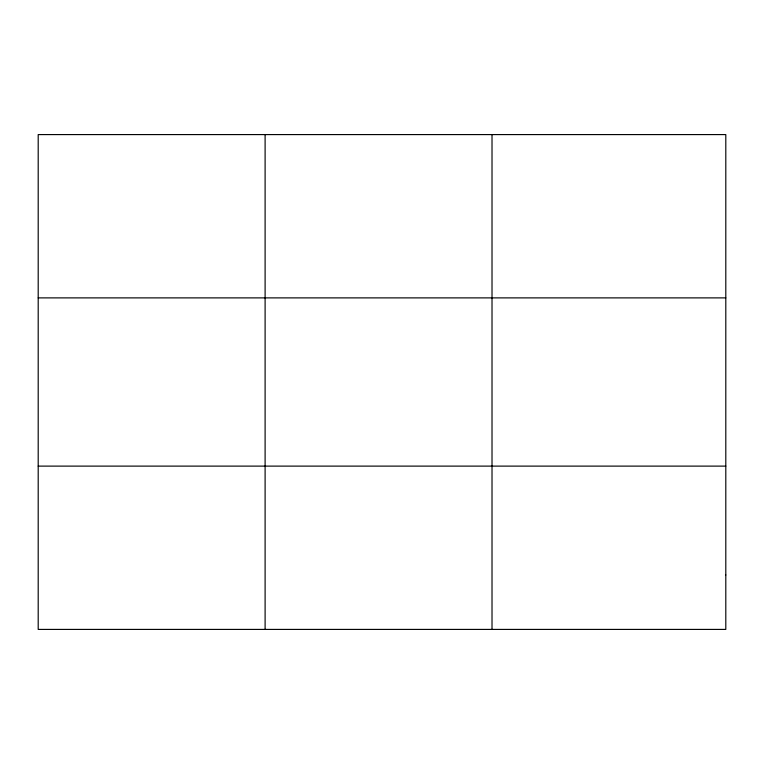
<?xml version="1.0" encoding="UTF-8"?>
<svg xmlns="http://www.w3.org/2000/svg" width="764" height="764" viewBox="0 0 764 764"><rect width="100%" height="100%" fill="white"/><g stroke="black" fill="none" stroke-linecap="round" stroke-linejoin="round"><path stroke-width="1.15" d="M265.108 629.412L265.108 134.588M492.016 629.412L492.016 134.588M38.2 297.884L725.8 297.884M38.2 466.116L725.8 466.116M725.8 574.977L725.8 629.412L38.2 629.412L38.2 134.588L725.8 134.588L725.8 574.977"/></g></svg>
